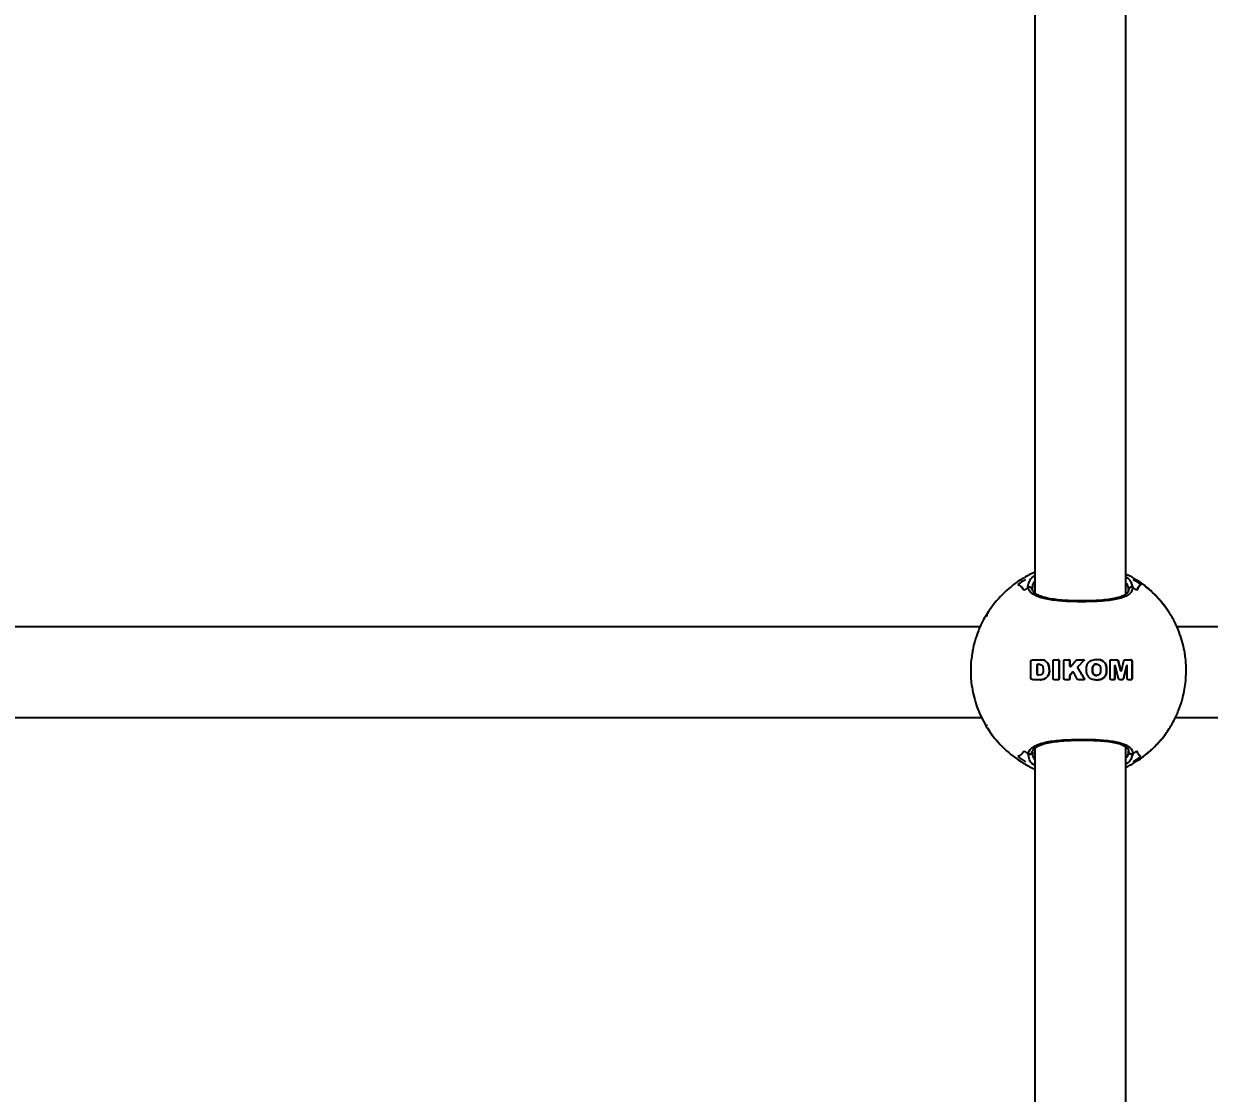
# Model space of a CAD drawing. Header units: millimetres. Extents: x -3362 to 2982, y -2844 to 2289.
# Drawn here: x 142.2 to 351.3, y -35.7 to 153 of the extents above; entities that cross this region are included whole.
import ezdxf

# ---------------------------------------------------------------- set-up
doc = ezdxf.new("R2010")
doc.units = ezdxf.units.MM
doc.layers.add('DIKOM_ОБЪЕКТ', color=7, linetype='Continuous')
doc.layers.add('DIKOM_РАЗМЕР_ЗОНА', color=7, linetype='Continuous')
doc.styles.add('style1', font='arial.ttf', dxfattribs={"width": 0.8})
doc.dimstyles.new('1-50', dxfattribs={"dimtxt": 300, "dimasz": 200, "dimexe": 100, "dimexo": 0, "dimgap": 100, "dimtad": 1, "dimdec": 0, "dimtxsty": 'style1', "dimcen": 0, "dimclrd": 7, "dimclre": 7, "dimadec": 1, "dimazin": 2, "dimtfac": 1, "dimtdec": 0, "dimtmove": 0, "dimatfit": 3, "dimfxl": 0, "dimlwd": 25, "dimlwe": 18, "dimarcsym": 0})

# ---------------------------------------------------------------- blocks, each defined once
blk = doc.blocks.new('*D1')
at = {"layer": 'Defpoints', "color": 0, "transparency": 16777216}
for p in [(-2911.71, 2288.6), (542, 2288.6), (182.22, -2211.4)]:
    blk.add_point(p, dxfattribs=at)
at = {"layer": 'DIKOM_РАЗМЕР_ЗОНА', "color": 7, "lineweight": 18, "transparency": 16777216}
for p, q in [((542, 2288.6), (-3011.71, 2288.6)), ((182.22, -2211.4), (-3011.71, -2211.4))]:
    blk.add_line(p, q, dxfattribs=at)
at = {"layer": 'DIKOM_РАЗМЕР_ЗОНА', "color": 7, "lineweight": 25, "transparency": 16777216}
blk.add_line((-2911.71, -2011.4), (-2911.71, 2088.6), dxfattribs=at)
at = {"layer": 'DIKOM_РАЗМЕР_ЗОНА', "color": 7, "transparency": 16777216}
for points in [[(-2945.05, 2088.6), (-2878.38, 2088.6), (-2911.71, 2288.6)], [(-2945.05, -2011.4), (-2878.38, -2011.4), (-2911.71, -2211.4)]]:
    blk.add_solid(points, dxfattribs=at)
at = {"layer": 'DIKOM_РАЗМЕР_ЗОНА', "color": 0, "transparency": 16777216, "insert": (-3164.89, 38.6), "char_height": 300, "attachment_point": 5, "rotation": 90, "style": 'style1'}
blk.add_mtext('4500', dxfattribs=at)

msp = doc.modelspace()

# ---------------------------------------------------------------- linework, layer by layer
at = {"layer": 'DIKOM_ОБЪЕКТ'}
for p, q in [((320.59, 325.18), (320.59, 52.54)), ((336.59, 52.35), (336.59, 325.37)), ((320.13, 53.19), (320.12, 53.38)), ((337.09, 53.06), (337.06, 53.14)), ((337.57, 54.3), (337.85, 53.53)), ((312.11, 48.62), (312.03, 48.36)), ((312.38, 49.25), (312.2, 48.96)), ((312.27, 49.11), (312.22, 48.95)), ((310.93, 46.6), (45.59, 46.6)), ((610.93, 46.6), (345.59, 46.6)), ((319.85, 40.62), (319.95, 40.72)), ((319.85, 37.45), (319.85, 40.57)), ((319.95, 40.72), (320.06, 40.76)), ((320.06, 40.76), (320.15, 40.77)), ((320.15, 40.77), (321.49, 40.77)), ((320.96, 39.77), (320.96, 38.25)), ((320.96, 38.25), (320.96, 39.77)), ((320.96, 39.77), (320.96, 39.77)), ((321.2, 39.97), (321.2, 39.97)), ((321.21, 39.97), (321.39, 39.97)), ((321.22, 39.97), (321.22, 39.97)), ((321.49, 40.77), (322.2, 40.67)), ((322.2, 40.67), (321.49, 40.77)), ((321.8, 39.81), (321.89, 39.71)), ((322.2, 40.67), (322.35, 40.61)), ((322.35, 40.61), (322.2, 40.67)), ((322.2, 40.67), (322.2, 40.67)), ((322.35, 40.61), (322.87, 40.14)), ((322.86, 40.14), (322.35, 40.61)), ((322.35, 40.61), (322.35, 40.61)), ((323.06, 39.7), (322.86, 40.14)), ((322.86, 40.14), (322.87, 40.14)), ((322.87, 40.14), (323.06, 39.7)), ((323.77, 37.45), (323.77, 40.57)), ((323.97, 40.77), (324.67, 40.77)), ((324.87, 40.57), (324.87, 37.45)), ((324.87, 37.45), (324.87, 40.57)), ((324.87, 40.57), (324.87, 40.57)), ((325.67, 37.45), (325.67, 40.57)), ((325.87, 40.77), (326.56, 40.77)), ((326.76, 40.57), (326.76, 39.64)), ((326.76, 39.64), (326.76, 40.57)), ((326.76, 40.57), (326.76, 40.57)), ((326.9, 39.59), (327.78, 40.62)), ((328.11, 40.77), (329.15, 40.77)), ((328.2, 39.59), (329.21, 40.63)), ((329.21, 40.63), (328.21, 39.59)), ((329.21, 40.63), (329.21, 40.63)), ((330.91, 39.77), (330.91, 39.77)), ((331.18, 39.96), (331.18, 39.96)), ((331.44, 40.01), (331.44, 40.01)), ((332.12, 40.74), (331.45, 40.79)), ((332.12, 40.74), (332.12, 40.74)), ((333.82, 37.45), (333.82, 40.57)), ((334.02, 40.77), (335.03, 40.77)), ((334.69, 37.45), (334.69, 39.73)), ((334.69, 39.73), (334.7, 39.73)), ((334.7, 39.73), (334.7, 37.45)), ((334.72, 39.75), (334.72, 39.75)), ((335.32, 37.44), (334.75, 39.74)), ((335.72, 38.82), (335.27, 40.58)), ((335.28, 40.58), (335.73, 38.82)), ((335.82, 38.82), (336.26, 40.58)), ((336.79, 39.74), (336.21, 37.44)), ((336.21, 37.44), (336.79, 39.74)), ((336.51, 40.77), (337.51, 40.77)), ((336.79, 39.74), (336.79, 39.74)), ((336.82, 39.75), (336.81, 39.75)), ((336.84, 37.45), (336.84, 39.73)), ((337.7, 37.45), (337.7, 40.57)), ((337.7, 40.57), (337.71, 40.57)), ((337.71, 40.57), (337.71, 37.45)), ((320.96, 38.25), (320.96, 38.25)), ((321.19, 38.05), (321.19, 38.05)), ((321.59, 38.08), (321.21, 38.05)), ((321.22, 38.05), (321.22, 38.05)), ((323.01, 38.15), (323.14, 38.73)), ((323.01, 38.15), (323.02, 38.15)), ((323.14, 38.73), (323.02, 38.15)), ((323.06, 39.7), (323.14, 38.73)), ((323.14, 38.73), (323.06, 39.7)), ((323.06, 39.7), (323.06, 39.7)), ((323.14, 38.73), (323.14, 38.73)), ((326.76, 39.64), (326.76, 39.64)), ((326.76, 37.91), (326.76, 37.45)), ((326.76, 37.45), (326.76, 37.91)), ((326.76, 37.91), (326.76, 37.91)), ((326.83, 39.56), (326.84, 39.56)), ((327.19, 38.55), (326.9, 38.25)), ((326.9, 38.25), (327.19, 38.55)), ((326.9, 38.25), (326.9, 38.25)), ((327.19, 38.55), (327.19, 38.55)), ((327.29, 38.59), (327.29, 38.59)), ((327.98, 37.43), (327.42, 38.52)), ((328.17, 39.27), (328.17, 39.27)), ((328.2, 39.59), (328.21, 39.59)), ((330.74, 39.36), (330.74, 38.64)), ((330.74, 39.36), (330.74, 39.36)), ((330.74, 38.64), (330.74, 39.36)), ((330.74, 38.64), (330.86, 38.29)), ((330.74, 38.64), (330.74, 38.64)), ((330.87, 38.29), (330.74, 38.64)), ((330.86, 38.29), (330.87, 38.29)), ((331.42, 38), (331.43, 38)), ((332.15, 38.64), (332.03, 38.29)), ((332.16, 39.28), (332.15, 38.64)), ((333.13, 38.23), (333.14, 38.23)), ((333.16, 39.71), (333.16, 39.71)), ((335.72, 38.82), (335.73, 38.82)), ((335.77, 38.78), (335.77, 38.78)), ((319.86, 37.4), (319.85, 37.45)), ((320.07, 37.26), (319.94, 37.31)), ((320.15, 37.25), (320.07, 37.26)), ((321.5, 37.25), (320.15, 37.25)), ((321.63, 37.25), (321.5, 37.25)), ((321.51, 37.25), (321.63, 37.25)), ((322.16, 37.35), (321.63, 37.25)), ((321.63, 37.25), (322.15, 37.35)), ((321.63, 37.25), (321.63, 37.25)), ((322.15, 37.35), (322.16, 37.35)), ((324.67, 37.25), (323.97, 37.25)), ((324.87, 37.45), (324.87, 37.45)), ((326.56, 37.25), (325.87, 37.25)), ((326.76, 37.45), (326.76, 37.45)), ((329.21, 37.25), (328.27, 37.25)), ((329.3, 37.42), (329.3, 37.42)), ((331.46, 37.19), (332.13, 37.27)), ((332.13, 37.27), (332.13, 37.27)), ((334.5, 37.25), (334.02, 37.25)), ((334.69, 37.45), (334.7, 37.45)), ((335.97, 37.25), (335.57, 37.25)), ((336.21, 37.44), (336.21, 37.44)), ((337.51, 37.25), (337.03, 37.25)), ((337.7, 37.45), (337.71, 37.45)), ((45.34, 30.6), (311.15, 30.6)), ((312.03, 29.36), (312.11, 29.1)), ((345.34, 30.6), (611.15, 30.6)), ((312.22, 28.76), (312.27, 28.61)), ((320.59, 25.18), (320.59, -247.46)), ((336.59, -247.65), (336.59, 25.37)), ((319.65, 23.08), (319.37, 24.18)), ((320.17, 24.4), (320.19, 24.31)), ((337.06, 24.57), (337.09, 24.65)), ((337.85, 24.18), (337.53, 23.36)), ((338.5, 23.14), (338.5, 22.86)), ((338.42, 22.85), (337.91, 22.78))]:
    msp.add_line(p, q, dxfattribs=at)
for centre, radius, start, end in [((328.27, 38.86), 18.99, 122.6654, 147.3703), ((328.43, 38.86), 18.67, 120.5919, 125.6266), ((328.41, 38.86), 18.67, 54.3734, 59.4081), ((328.25, 38.86), 18.99, 32.6297, 57.3346), ((328.7, 38.74), 17.49, 122.235, 125.0389), ((328.6, 38.86), 17.35, 54.9455, 57.7718), ((328.27, 38.85), 19, 212.6307, 237.3324), ((328.25, 38.85), 19, 302.6676, 327.3693), ((328.38, 38.78), 18.59, 234.3625, 239.4191), ((328.73, 39.02), 17.54, 234.959, 237.7538), ((328.56, 38.9), 17.41, 302.2396, 305.0564), ((328.45, 38.78), 18.59, 300.5809, 305.6375)]:
    msp.add_arc(centre, radius, start, end, dxfattribs=at)
for points, knots in [([(320.59, 56.2), (320.25, 56.06), (319.31, 55.68), (318.47, 55.13), (317.93, 54.78)], [0, 0, 0, 0, 0.368028, 1, 1, 1, 1]), ([(319.37, 53.53), (319.36, 53.57), (319.3, 53.94), (319.51, 54.34), (319.7, 54.69)], [0, 0, 0, 0, 0.112863, 1, 1, 1, 1]), ([(319.7, 54.69), (319.72, 54.78), (319.79, 55.1), (320.26, 55.41), (320.59, 55.63)], [0, 0, 0, 0, 0.28364, 1, 1, 1, 1]), ([(320.59, 54.62), (320.56, 54.59), (320.09, 54.19), (320.12, 53.76), (320.14, 53.37)], [0, 0, 0, 0, 0.071306, 1, 1, 1, 1]), ([(338.43, 54.88), (338.32, 54.96), (337.75, 55.36), (337.11, 55.66), (336.59, 55.9)], [0, 0, 0, 0, 0.19107, 1, 1, 1, 1]), ([(336.59, 55.41), (336.95, 55.15), (337.45, 54.78), (337.55, 54.41), (337.57, 54.3)], [0, 0, 0, 0, 0.711232, 1, 1, 1, 1]), ([(347.27, 38.86), (347.24, 39.68), (347.19, 40.85), (346.92, 42.56), (346.58, 44.01), (346.02, 45.71), (345.25, 47.44), (344.26, 49.18), (343.05, 50.86), (341.61, 52.43), (340.07, 53.81), (338.95, 54.55), (338.43, 54.88)], [0, 0, 0, 0, 0.129765, 0.183148, 0.271797, 0.364325, 0.464038, 0.568646, 0.677254, 0.789167, 0.903896, 1, 1, 1, 1]), ([(317.55, 54.04), (317.73, 53.96), (318.11, 53.8), (318.47, 53.31), (318.66, 53.06)], [0, 0, 0, 0, 0.49657, 1, 1, 1, 1]), ([(318.66, 53.06), (318.48, 53.3), (318.11, 53.79), (317.74, 53.96), (317.55, 54.04)], [0, 0, 0, 0, 0.496482, 1, 1, 1, 1]), ([(320.1, 53.22), (320.1, 53.23), (320.09, 53.3), (320.01, 53.42), (319.87, 53.55), (319.7, 53.61), (319.53, 53.61), (319.43, 53.57), (319.38, 53.54), (319.37, 53.53)], [0, 0, 0, 0, 0.031896, 0.241181, 0.444868, 0.634292, 0.810259, 0.980093, 1, 1, 1, 1]), ([(319.37, 53.53), (319.42, 53.56), (319.51, 53.6), (319.68, 53.61), (319.83, 53.57), (319.97, 53.47), (320.07, 53.33), (320.12, 53.19), (320.13, 53.09), (320.13, 53.06)], [0, 0, 0, 0, 0.145328, 0.290716, 0.43464, 0.582122, 0.738497, 0.906212, 1, 1, 1, 1]), ([(337.85, 53.53), (337.75, 53.16), (337.55, 52.39), (335.91, 51.61), (333.71, 51.21), (331.18, 51.03), (328.43, 50.98), (325.36, 51.08), (322.66, 51.4), (320.64, 52.01), (319.62, 52.77), (319.43, 53.33), (319.37, 53.53)], [0, 0, 0, 0, 0.111434, 0.229359, 0.339013, 0.410111, 0.516709, 0.623256, 0.729395, 0.834804, 0.941414, 1, 1, 1, 1]), ([(328.76, 51.14), (328.69, 51.14), (328.08, 51.13), (326.91, 51.17), (325.33, 51.26), (323.87, 51.42), (322.6, 51.65), (321.57, 51.95), (320.8, 52.32), (320.33, 52.74), (320.13, 53.01), (320.13, 53.17), (320.13, 53.2)], [0, 0, 0, 0, 0.014273, 0.137218, 0.259476, 0.380698, 0.501412, 0.620167, 0.738561, 0.856337, 0.978306, 1, 1, 1, 1]), ([(337.06, 53.03), (337.06, 52.97), (337.05, 52.79), (336.85, 52.51), (336.36, 52.14), (335.58, 51.8), (334.52, 51.53), (333.24, 51.34), (331.79, 51.21), (330.27, 51.14), (329.24, 51.14), (328.76, 51.14)], [0, 0, 0, 0, 0.050539, 0.174304, 0.287661, 0.408264, 0.52849, 0.647394, 0.769781, 0.891361, 1, 1, 1, 1]), ([(337.06, 53.14), (337.07, 53.49), (337.07, 53.89), (336.64, 54.29), (336.59, 54.34)], [0, 0, 0, 0, 0.884631, 1, 1, 1, 1]), ([(337.85, 53.53), (337.8, 53.56), (337.71, 53.6), (337.54, 53.61), (337.39, 53.57), (337.25, 53.47), (337.15, 53.33), (337.1, 53.19), (337.09, 53.09), (337.09, 53.06)], [0, 0, 0, 0, 0.145321, 0.290812, 0.434625, 0.5821, 0.738535, 0.906206, 1, 1, 1, 1]), ([(337.09, 53.06), (337.1, 53.12), (337.11, 53.25), (337.21, 53.42), (337.35, 53.55), (337.52, 53.61), (337.69, 53.61), (337.79, 53.57), (337.84, 53.54), (337.85, 53.53)], [0, 0, 0, 0, 0.177678, 0.355425, 0.528419, 0.689299, 0.83886, 0.982999, 1, 1, 1, 1]), ([(338.56, 53.06), (338.68, 53.3), (338.92, 53.79), (339.16, 53.96), (339.28, 54.04)], [0, 0, 0, 0, 0.496481, 1, 1, 1, 1]), ([(339.28, 54.04), (339.16, 53.96), (338.92, 53.8), (338.68, 53.31), (338.56, 53.06)], [0, 0, 0, 0, 0.496569, 1, 1, 1, 1]), ([(312.2, 48.96), (311.97, 48.6), (311.34, 47.63), (310.59, 45.96), (309.98, 44.16), (309.63, 42.76), (309.52, 42), (309.48, 41.75)], [0, 0, 0, 0, 0.164443, 0.445195, 0.703327, 0.900363, 1, 1, 1, 1]), ([(309.53, 41.74), (309.46, 41.42), (309.27, 40.52), (309.24, 38.54), (309.29, 36.76), (309.51, 35.83), (309.53, 35.73)], [0, 0, 0, 0, 0.172982, 0.481717, 0.944279, 1, 1, 1, 1]), ([(319.85, 40.57), (319.85, 40.58), (319.85, 40.6), (319.85, 40.61), (319.85, 40.62)], [0, 0, 0, 0, 0.536755, 1, 1, 1, 1]), ([(321.21, 39.97), (321.17, 39.97), (321.1, 39.97), (321.03, 39.91), (320.98, 39.84), (320.96, 39.8), (320.96, 39.77)], [0, 0, 0, 0, 0.323731, 0.603172, 0.807546, 1, 1, 1, 1]), ([(320.96, 39.77), (320.97, 39.8), (320.98, 39.84), (321.02, 39.9), (321.08, 39.95), (321.15, 39.97), (321.19, 39.97), (321.21, 39.97)], [0, 0, 0, 0, 0.193563, 0.38673, 0.591874, 0.825406, 1, 1, 1, 1]), ([(321.39, 39.97), (321.49, 39.95), (321.64, 39.92), (321.76, 39.84), (321.8, 39.81)], [0, 0, 0, 0, 0.709354, 1, 1, 1, 1]), ([(323.77, 40.57), (323.77, 40.59), (323.78, 40.64), (323.81, 40.7), (323.86, 40.74), (323.92, 40.76), (323.96, 40.77), (323.97, 40.77)], [0, 0, 0, 0, 0.210909, 0.42156, 0.633458, 0.854168, 1, 1, 1, 1]), ([(324.87, 40.57), (324.86, 40.59), (324.86, 40.64), (324.82, 40.7), (324.76, 40.75), (324.71, 40.77), (324.67, 40.77), (324.66, 40.77)], [0, 0, 0, 0, 0.219326, 0.438521, 0.666242, 0.903892, 1, 1, 1, 1]), ([(324.67, 40.77), (324.69, 40.77), (324.74, 40.76), (324.81, 40.72), (324.85, 40.66), (324.87, 40.6), (324.87, 40.58), (324.87, 40.57)], [0, 0, 0, 0, 0.240873, 0.48174, 0.722118, 0.953785, 1, 1, 1, 1]), ([(325.67, 40.57), (325.67, 40.59), (325.67, 40.64), (325.71, 40.7), (325.75, 40.74), (325.81, 40.77), (325.85, 40.77), (325.87, 40.77)], [0, 0, 0, 0, 0.207851, 0.416027, 0.622521, 0.831466, 1, 1, 1, 1]), ([(326.56, 40.77), (326.58, 40.77), (326.63, 40.76), (326.69, 40.72), (326.74, 40.67), (326.76, 40.61), (326.76, 40.58), (326.76, 40.57)], [0, 0, 0, 0, 0.229037, 0.457894, 0.688201, 0.917211, 1, 1, 1, 1]), ([(326.76, 40.57), (326.76, 40.59), (326.75, 40.64), (326.71, 40.7), (326.65, 40.75), (326.6, 40.77), (326.57, 40.77), (326.56, 40.77)], [0, 0, 0, 0, 0.224367, 0.448427, 0.676092, 0.906262, 1, 1, 1, 1]), ([(327.78, 40.62), (327.82, 40.65), (327.9, 40.72), (328.02, 40.76), (328.09, 40.77), (328.11, 40.77)], [0, 0, 0, 0, 0.427519, 0.8552, 1, 1, 1, 1]), ([(329.15, 40.77), (329.16, 40.77), (329.18, 40.77), (329.2, 40.75), (329.22, 40.73), (329.23, 40.7), (329.24, 40.67), (329.23, 40.65), (329.22, 40.63), (329.21, 40.63)], [0, 0, 0, 0, 0.146499, 0.293944, 0.441648, 0.590118, 0.739722, 0.88989, 1, 1, 1, 1]), ([(329.21, 40.63), (329.21, 40.63), (329.23, 40.65), (329.23, 40.68), (329.23, 40.71), (329.22, 40.74), (329.19, 40.76), (329.17, 40.77), (329.15, 40.77), (329.15, 40.77)], [0, 0, 0, 0, 0.14941, 0.298968, 0.448806, 0.599154, 0.748411, 0.896776, 1, 1, 1, 1]), ([(329.72, 39.69), (329.78, 39.85), (329.91, 40.17), (330.26, 40.53), (330.54, 40.65), (330.68, 40.71)], [0, 0, 0, 0, 0.356931, 0.69516, 1, 1, 1, 1]), ([(330.68, 40.71), (330.99, 40.77), (331.48, 40.87), (331.95, 40.78), (332.12, 40.74)], [0, 0, 0, 0, 0.646308, 1, 1, 1, 1]), ([(330.91, 39.77), (330.86, 39.69), (330.78, 39.56), (330.75, 39.41), (330.74, 39.36)], [0, 0, 0, 0, 0.667172, 1, 1, 1, 1]), ([(330.74, 39.36), (330.77, 39.46), (330.8, 39.61), (330.89, 39.73), (330.91, 39.77)], [0, 0, 0, 0, 0.66713, 1, 1, 1, 1]), ([(331.18, 39.96), (331.11, 39.93), (331.01, 39.88), (330.93, 39.8), (330.91, 39.77)], [0, 0, 0, 0, 0.699166, 1, 1, 1, 1]), ([(330.91, 39.77), (330.97, 39.83), (331.05, 39.91), (331.15, 39.95), (331.18, 39.96)], [0, 0, 0, 0, 0.69892, 1, 1, 1, 1]), ([(331.44, 40), (331.41, 40), (331.32, 40.01), (331.24, 39.98), (331.18, 39.96)], [0, 0, 0, 0, 0.329244, 1, 1, 1, 1]), ([(331.18, 39.96), (331.26, 39.99), (331.4, 40.03), (331.54, 40), (331.6, 39.99)], [0, 0, 0, 0, 0.581547, 1, 1, 1, 1]), ([(331.6, 39.99), (331.69, 39.96), (331.83, 39.91), (331.94, 39.81), (331.98, 39.78)], [0, 0, 0, 0, 0.662558, 1, 1, 1, 1]), ([(331.98, 39.78), (332.03, 39.69), (332.13, 39.54), (332.15, 39.36), (332.16, 39.28)], [0, 0, 0, 0, 0.549081, 1, 1, 1, 1]), ([(332.12, 40.74), (332.28, 40.68), (332.6, 40.55), (332.97, 40.18), (333.1, 39.86), (333.16, 39.71)], [0, 0, 0, 0, 0.338085, 0.676354, 1, 1, 1, 1]), ([(333.16, 39.71), (333.1, 39.87), (332.97, 40.18), (332.59, 40.55), (332.28, 40.68), (332.12, 40.74)], [0, 0, 0, 0, 0.330509, 0.660941, 1, 1, 1, 1]), ([(333.82, 40.57), (333.82, 40.59), (333.82, 40.63), (333.85, 40.69), (333.89, 40.74), (333.95, 40.77), (333.99, 40.77), (334.02, 40.77)], [0, 0, 0, 0, 0.190927, 0.381702, 0.580608, 0.790923, 1, 1, 1, 1]), ([(334.69, 39.73), (334.69, 39.73), (334.7, 39.74), (334.7, 39.75), (334.71, 39.75), (334.71, 39.75), (334.72, 39.75), (334.72, 39.75)], [0, 0, 0, 0, 0.226765, 0.456015, 0.694287, 0.949426, 1, 1, 1, 1]), ([(334.75, 39.74), (334.74, 39.74), (334.74, 39.75), (334.73, 39.75), (334.73, 39.75), (334.72, 39.75), (334.71, 39.75), (334.7, 39.74), (334.7, 39.74), (334.7, 39.73), (334.7, 39.73)], [0, 0, 0, 0, 0.124447, 0.249215, 0.379974, 0.52004, 0.665255, 0.810988, 0.948372, 1, 1, 1, 1]), ([(335.03, 40.77), (335.06, 40.77), (335.12, 40.76), (335.2, 40.71), (335.26, 40.64), (335.27, 40.59), (335.28, 40.58)], [0, 0, 0, 0, 0.28486, 0.570562, 0.836707, 1, 1, 1, 1]), ([(336.26, 40.58), (336.28, 40.61), (336.31, 40.67), (336.38, 40.73), (336.45, 40.76), (336.5, 40.77), (336.51, 40.77)], [0, 0, 0, 0, 0.289704, 0.578317, 0.898324, 1, 1, 1, 1]), ([(336.84, 39.73), (336.84, 39.73), (336.84, 39.74), (336.83, 39.75), (336.83, 39.75), (336.82, 39.75), (336.81, 39.75), (336.8, 39.75), (336.79, 39.74), (336.79, 39.74), (336.79, 39.74)], [0, 0, 0, 0, 0.113764, 0.226819, 0.348465, 0.486272, 0.640932, 0.804799, 0.963929, 1, 1, 1, 1]), ([(336.79, 39.74), (336.79, 39.74), (336.79, 39.75), (336.8, 39.75), (336.81, 39.75), (336.81, 39.75), (336.81, 39.75)], [0, 0, 0, 0, 0.294942, 0.592418, 0.919282, 1, 1, 1, 1]), ([(337.7, 40.57), (337.7, 40.59), (337.69, 40.63), (337.66, 40.68), (337.62, 40.73), (337.57, 40.76), (337.53, 40.77), (337.5, 40.77)], [0, 0, 0, 0, 0.180143, 0.359762, 0.544881, 0.754422, 1, 1, 1, 1]), ([(337.51, 40.77), (337.54, 40.77), (337.59, 40.76), (337.65, 40.71), (337.69, 40.65), (337.7, 40.6), (337.7, 40.57), (337.71, 40.57)], [0, 0, 0, 0, 0.322073, 0.547421, 0.773872, 0.968909, 1, 1, 1, 1]), ([(320.96, 38.25), (320.96, 38.22), (320.97, 38.18), (321.01, 38.12), (321.07, 38.08), (321.13, 38.05), (321.17, 38.05), (321.19, 38.05)], [0, 0, 0, 0, 0.195119, 0.389326, 0.596459, 0.831931, 1, 1, 1, 1]), ([(321.21, 38.05), (321.18, 38.05), (321.11, 38.05), (321.03, 38.1), (320.98, 38.16), (320.97, 38.21), (320.96, 38.24), (320.96, 38.25)], [0, 0, 0, 0, 0.309853, 0.578878, 0.779559, 0.960999, 1, 1, 1, 1]), ([(321.88, 38.26), (321.83, 38.21), (321.74, 38.13), (321.63, 38.09), (321.59, 38.08)], [0, 0, 0, 0, 0.617471, 1, 1, 1, 1]), ([(321.99, 38.5), (321.97, 38.44), (321.95, 38.35), (321.9, 38.28), (321.88, 38.26)], [0, 0, 0, 0, 0.688471, 1, 1, 1, 1]), ([(321.89, 39.71), (321.93, 39.64), (321.98, 39.55), (322, 39.45), (322, 39.43)], [0, 0, 0, 0, 0.78595, 1, 1, 1, 1]), ([(322, 39.43), (322.02, 39.17), (322.05, 38.85), (322, 38.55), (321.99, 38.5)], [0, 0, 0, 0, 0.82795, 1, 1, 1, 1]), ([(322.15, 37.35), (322.33, 37.43), (322.68, 37.61), (322.9, 37.97), (323.01, 38.15)], [0, 0, 0, 0, 0.489754, 1, 1, 1, 1]), ([(323.02, 38.15), (322.92, 37.99), (322.73, 37.68), (322.39, 37.45), (322.2, 37.36), (322.16, 37.35)], [0, 0, 0, 0, 0.445493, 0.889348, 1, 1, 1, 1]), ([(326.76, 39.64), (326.77, 39.63), (326.77, 39.62), (326.78, 39.59), (326.79, 39.58), (326.82, 39.56), (326.84, 39.56), (326.87, 39.57), (326.88, 39.58), (326.89, 39.59), (326.9, 39.59)], [0, 0, 0, 0, 0.130893, 0.261989, 0.394246, 0.52812, 0.662963, 0.797554, 0.930839, 1, 1, 1, 1]), ([(326.83, 39.56), (326.83, 39.56), (326.82, 39.56), (326.8, 39.57), (326.78, 39.58), (326.77, 39.6), (326.76, 39.62), (326.76, 39.64), (326.76, 39.64)], [0, 0, 0, 0, 0.054783, 0.264191, 0.474725, 0.684254, 0.892364, 1, 1, 1, 1]), ([(326.9, 38.25), (326.87, 38.21), (326.8, 38.13), (326.77, 38.01), (326.76, 37.93), (326.76, 37.91)], [0, 0, 0, 0, 0.405023, 0.809848, 1, 1, 1, 1]), ([(326.76, 37.91), (326.76, 37.96), (326.77, 38.06), (326.83, 38.18), (326.88, 38.23), (326.9, 38.25)], [0, 0, 0, 0, 0.400867, 0.801869, 1, 1, 1, 1]), ([(327.42, 38.52), (327.41, 38.53), (327.39, 38.56), (327.35, 38.58), (327.3, 38.6), (327.25, 38.59), (327.22, 38.57), (327.2, 38.56), (327.19, 38.55)], [0, 0, 0, 0, 0.179939, 0.360188, 0.541088, 0.723123, 0.906226, 1, 1, 1, 1]), ([(327.19, 38.55), (327.2, 38.56), (327.23, 38.58), (327.26, 38.59), (327.29, 38.59), (327.29, 38.59)], [0, 0, 0, 0, 0.431953, 0.864047, 1, 1, 1, 1]), ([(328.17, 39.27), (328.16, 39.3), (328.13, 39.36), (328.13, 39.45), (328.16, 39.53), (328.19, 39.57), (328.2, 39.59)], [0, 0, 0, 0, 0.274071, 0.548343, 0.822447, 1, 1, 1, 1]), ([(328.21, 39.59), (328.19, 39.56), (328.15, 39.51), (328.13, 39.42), (328.14, 39.34), (328.16, 39.29), (328.17, 39.27)], [0, 0, 0, 0, 0.27356, 0.54685, 0.820519, 1, 1, 1, 1]), ([(328.17, 39.27), (328.36, 38.97), (328.74, 38.35), (329.12, 37.73), (329.3, 37.42)], [0, 0, 0, 0, 0.498627, 1, 1, 1, 1]), ([(329.3, 37.42), (329.11, 37.73), (328.74, 38.35), (328.36, 38.96), (328.17, 39.27)], [0, 0, 0, 0, 0.498624, 1, 1, 1, 1]), ([(329.72, 38.34), (329.68, 38.69), (329.62, 39.15), (329.7, 39.59), (329.72, 39.69)], [0, 0, 0, 0, 0.776351, 1, 1, 1, 1]), ([(330.58, 37.34), (330.44, 37.41), (330.16, 37.55), (329.86, 37.9), (329.77, 38.2), (329.72, 38.34)], [0, 0, 0, 0, 0.337032, 0.674155, 1, 1, 1, 1]), ([(330.86, 38.29), (330.91, 38.24), (331.01, 38.12), (331.21, 38.01), (331.36, 38), (331.42, 38)], [0, 0, 0, 0, 0.346954, 0.693561, 1, 1, 1, 1]), ([(331.49, 38), (331.41, 38), (331.26, 38), (331.04, 38.1), (330.92, 38.22), (330.87, 38.29), (330.87, 38.29)], [0, 0, 0, 0, 0.320669, 0.641391, 0.961024, 1, 1, 1, 1]), ([(332.03, 38.29), (331.98, 38.23), (331.89, 38.12), (331.69, 38.02), (331.55, 38.01), (331.49, 38)], [0, 0, 0, 0, 0.348237, 0.696259, 1, 1, 1, 1]), ([(333.14, 38.23), (333.06, 38.07), (332.89, 37.74), (332.51, 37.43), (332.24, 37.32), (332.13, 37.27)], [0, 0, 0, 0, 0.378643, 0.757123, 1, 1, 1, 1]), ([(332.13, 37.27), (332.3, 37.35), (332.63, 37.5), (332.97, 37.87), (333.09, 38.13), (333.13, 38.23)], [0, 0, 0, 0, 0.385581, 0.771274, 1, 1, 1, 1]), ([(333.13, 38.23), (333.19, 38.59), (333.27, 39.09), (333.18, 39.57), (333.16, 39.71)], [0, 0, 0, 0, 0.72473, 1, 1, 1, 1]), ([(333.16, 39.71), (333.21, 39.35), (333.27, 38.85), (333.17, 38.37), (333.14, 38.23)], [0, 0, 0, 0, 0.724328, 1, 1, 1, 1]), ([(335.77, 38.78), (335.77, 38.78), (335.76, 38.78), (335.75, 38.79), (335.73, 38.8), (335.72, 38.81), (335.72, 38.82), (335.72, 38.82)], [0, 0, 0, 0, 0.019381, 0.319334, 0.618531, 0.895571, 1, 1, 1, 1]), ([(335.73, 38.82), (335.73, 38.82), (335.73, 38.8), (335.74, 38.79), (335.76, 38.78), (335.78, 38.78), (335.79, 38.79), (335.81, 38.8), (335.82, 38.81), (335.82, 38.82), (335.82, 38.82)], [0, 0, 0, 0, 0.120322, 0.240834, 0.369263, 0.510965, 0.660951, 0.809726, 0.947504, 1, 1, 1, 1]), ([(338.43, 22.84), (338.6, 22.93), (339.43, 23.42), (340.77, 24.51), (342.42, 26.11), (343.84, 27.89), (345.02, 29.8), (345.92, 31.74), (346.54, 33.55), (346.92, 35.17), (347.2, 36.89), (347.24, 38.11), (347.27, 38.86)], [0, 0, 0, 0, 0.030467, 0.151108, 0.271211, 0.390418, 0.508028, 0.62228, 0.72732, 0.807502, 0.883349, 1, 1, 1, 1]), ([(309.52, 35.72), (309.53, 35.61), (309.64, 34.94), (309.94, 33.7), (310.5, 32), (311.23, 30.32), (311.87, 29.26), (312.18, 28.74)], [0, 0, 0, 0, 0.046697, 0.271641, 0.506404, 0.759421, 1, 1, 1, 1]), ([(319.94, 37.31), (319.92, 37.32), (319.89, 37.34), (319.87, 37.38), (319.86, 37.4)], [0, 0, 0, 0, 0.555502, 1, 1, 1, 1]), ([(323.97, 37.25), (323.95, 37.25), (323.9, 37.25), (323.84, 37.29), (323.8, 37.34), (323.77, 37.4), (323.77, 37.43), (323.77, 37.45)], [0, 0, 0, 0, 0.22034, 0.441103, 0.651333, 0.847987, 1, 1, 1, 1]), ([(324.87, 37.45), (324.87, 37.43), (324.86, 37.38), (324.83, 37.32), (324.78, 37.28), (324.72, 37.25), (324.69, 37.25), (324.67, 37.25)], [0, 0, 0, 0, 0.206306, 0.412258, 0.625818, 0.848537, 1, 1, 1, 1]), ([(324.67, 37.25), (324.69, 37.25), (324.74, 37.26), (324.8, 37.29), (324.85, 37.35), (324.87, 37.4), (324.87, 37.44), (324.87, 37.45)], [0, 0, 0, 0, 0.228791, 0.457662, 0.685558, 0.905053, 1, 1, 1, 1]), ([(325.87, 37.25), (325.85, 37.25), (325.8, 37.25), (325.74, 37.28), (325.7, 37.33), (325.67, 37.39), (325.67, 37.43), (325.67, 37.45)], [0, 0, 0, 0, 0.208625, 0.417268, 0.621581, 0.820805, 1, 1, 1, 1]), ([(326.76, 37.45), (326.76, 37.43), (326.76, 37.38), (326.72, 37.32), (326.67, 37.28), (326.62, 37.25), (326.58, 37.25), (326.56, 37.25)], [0, 0, 0, 0, 0.209266, 0.418411, 0.630426, 0.845618, 1, 1, 1, 1]), ([(326.56, 37.25), (326.58, 37.25), (326.63, 37.26), (326.69, 37.29), (326.73, 37.34), (326.76, 37.4), (326.76, 37.43), (326.76, 37.45)], [0, 0, 0, 0, 0.215166, 0.429978, 0.646001, 0.860463, 1, 1, 1, 1]), ([(328.27, 37.25), (328.23, 37.26), (328.15, 37.27), (328.05, 37.33), (328, 37.39), (327.98, 37.43)], [0, 0, 0, 0, 0.330753, 0.661629, 1, 1, 1, 1]), ([(329.2, 37.25), (329.22, 37.25), (329.24, 37.26), (329.28, 37.28), (329.3, 37.31), (329.31, 37.35), (329.31, 37.39), (329.3, 37.41), (329.3, 37.42)], [0, 0, 0, 0, 0.171523, 0.34328, 0.515321, 0.687986, 0.861333, 1, 1, 1, 1]), ([(329.3, 37.42), (329.31, 37.41), (329.32, 37.38), (329.32, 37.34), (329.3, 37.3), (329.27, 37.27), (329.24, 37.26), (329.22, 37.25), (329.21, 37.25)], [0, 0, 0, 0, 0.173544, 0.34754, 0.521373, 0.694774, 0.867523, 1, 1, 1, 1]), ([(332.13, 37.27), (331.89, 37.23), (331.37, 37.12), (330.85, 37.27), (330.58, 37.34)], [0, 0, 0, 0, 0.468604, 1, 1, 1, 1]), ([(334.02, 37.25), (333.99, 37.25), (333.95, 37.26), (333.89, 37.29), (333.84, 37.35), (333.82, 37.4), (333.82, 37.44), (333.82, 37.45)], [0, 0, 0, 0, 0.228169, 0.456986, 0.68358, 0.900203, 1, 1, 1, 1]), ([(334.49, 37.25), (334.52, 37.25), (334.56, 37.25), (334.62, 37.28), (334.66, 37.33), (334.69, 37.39), (334.69, 37.43), (334.69, 37.45)], [0, 0, 0, 0, 0.216981, 0.43442, 0.640503, 0.831432, 1, 1, 1, 1]), ([(334.7, 37.45), (334.69, 37.43), (334.69, 37.39), (334.67, 37.33), (334.63, 37.29), (334.58, 37.26), (334.53, 37.25), (334.5, 37.25), (334.5, 37.25)], [0, 0, 0, 0, 0.181857, 0.36362, 0.545751, 0.735327, 0.937674, 1, 1, 1, 1]), ([(335.57, 37.25), (335.54, 37.25), (335.48, 37.26), (335.4, 37.31), (335.34, 37.38), (335.33, 37.43), (335.32, 37.44)], [0, 0, 0, 0, 0.283978, 0.568017, 0.844377, 1, 1, 1, 1]), ([(335.96, 37.25), (335.99, 37.25), (336.05, 37.26), (336.13, 37.31), (336.19, 37.37), (336.2, 37.42), (336.21, 37.44)], [0, 0, 0, 0, 0.282051, 0.564862, 0.822642, 1, 1, 1, 1]), ([(336.21, 37.44), (336.2, 37.42), (336.19, 37.37), (336.14, 37.31), (336.07, 37.27), (336.01, 37.25), (335.98, 37.25), (335.97, 37.25)], [0, 0, 0, 0, 0.216776, 0.432908, 0.660125, 0.912119, 1, 1, 1, 1]), ([(337.03, 37.25), (337, 37.26), (336.95, 37.27), (336.88, 37.32), (336.85, 37.39), (336.84, 37.43), (336.84, 37.45)], [0, 0, 0, 0, 0.32096, 0.609343, 0.826755, 1, 1, 1, 1]), ([(337.71, 37.45), (337.7, 37.43), (337.7, 37.39), (337.68, 37.34), (337.64, 37.3), (337.59, 37.26), (337.54, 37.25), (337.52, 37.25), (337.51, 37.25)], [0, 0, 0, 0, 0.169301, 0.338355, 0.511768, 0.706961, 0.934116, 1, 1, 1, 1]), ([(337.51, 37.25), (337.53, 37.25), (337.58, 37.26), (337.65, 37.3), (337.69, 37.36), (337.7, 37.41), (337.7, 37.44), (337.7, 37.45)], [0, 0, 0, 0, 0.301217, 0.521295, 0.74295, 0.931184, 1, 1, 1, 1]), ([(312.18, 28.74), (312.21, 28.69), (312.58, 28.03), (313.18, 27.22), (313.81, 26.54), (313.97, 26.36)], [0, 0, 0, 0, 0.062749, 0.758374, 1, 1, 1, 1]), ([(319.37, 24.18), (319.38, 24.24), (319.49, 24.72), (320.21, 25.51), (322.27, 26.24), (324.71, 26.57), (327.37, 26.71), (330.15, 26.73), (333.1, 26.58), (335.54, 26.2), (337.2, 25.52), (337.8, 24.77), (337.84, 24.29), (337.85, 24.18)], [0, 0, 0, 0, 0.01618, 0.139893, 0.255655, 0.364058, 0.435113, 0.541737, 0.64823, 0.754188, 0.859594, 0.967105, 1, 1, 1, 1]), ([(320.2, 24.68), (320.23, 24.75), (320.29, 24.95), (320.68, 25.3), (321.35, 25.67), (322.31, 25.99), (323.51, 26.24), (324.92, 26.42), (326.47, 26.52), (327.57, 26.57), (328.14, 26.57), (328.16, 26.57)], [0, 0, 0, 0, 0.077581, 0.206863, 0.330325, 0.461852, 0.59433, 0.726337, 0.861272, 0.995182, 1, 1, 1, 1]), ([(328.16, 26.57), (328.69, 26.57), (329.78, 26.58), (331.37, 26.53), (332.88, 26.42), (334.22, 26.24), (335.34, 25.99), (336.19, 25.66), (336.76, 25.3), (337.03, 24.91), (337.13, 24.7), (337.09, 24.55), (337.09, 24.55)], [0, 0, 0, 0, 0.108839, 0.222115, 0.334393, 0.445414, 0.555645, 0.663688, 0.771981, 0.880324, 0.998514, 1, 1, 1, 1]), ([(318.66, 24.65), (318.48, 24.41), (318.11, 23.92), (317.74, 23.75), (317.55, 23.67)], [0, 0, 0, 0, 0.496486, 1, 1, 1, 1]), ([(318.66, 24.65), (318.48, 24.41), (318.11, 23.92), (317.74, 23.75), (317.55, 23.67)], [0, 0, 0, 0, 0.496486, 1, 1, 1, 1]), ([(319.37, 24.18), (319.42, 24.16), (319.51, 24.11), (319.68, 24.1), (319.83, 24.15), (319.97, 24.24), (320.07, 24.38), (320.12, 24.53), (320.13, 24.62), (320.13, 24.65)], [0, 0, 0, 0, 0.145318, 0.290696, 0.434611, 0.582144, 0.738509, 0.906109, 1, 1, 1, 1]), ([(320.13, 24.65), (320.12, 24.59), (320.11, 24.46), (320.01, 24.29), (319.87, 24.16), (319.7, 24.1), (319.53, 24.11), (319.43, 24.15), (319.38, 24.18), (319.37, 24.18)], [0, 0, 0, 0, 0.177698, 0.355562, 0.528504, 0.689402, 0.838871, 0.983091, 1, 1, 1, 1]), ([(320.59, 22.05), (320.21, 22.32), (319.73, 22.66), (319.66, 23.01), (319.65, 23.08)], [0, 0, 0, 0, 0.795828, 1, 1, 1, 1]), ([(320.11, 24.37), (320.1, 24.39), (320.09, 24.45), (320.12, 24.5), (320.14, 24.52)], [0, 0, 0, 0, 0.45163, 1, 1, 1, 1]), ([(320.19, 24.31), (320.15, 23.97), (320.11, 23.58), (320.53, 23.18), (320.59, 23.13)], [0, 0, 0, 0, 0.854489, 1, 1, 1, 1]), ([(336.59, 23.35), (336.62, 23.38), (337.08, 23.78), (337.07, 24.19), (337.06, 24.57)], [0, 0, 0, 0, 0.065531, 1, 1, 1, 1]), ([(337.53, 23.36), (337.51, 23.24), (337.42, 22.9), (336.92, 22.55), (336.59, 22.33)], [0, 0, 0, 0, 0.340179, 1, 1, 1, 1]), ([(337.09, 24.65), (337.1, 24.59), (337.11, 24.46), (337.21, 24.29), (337.35, 24.16), (337.52, 24.1), (337.69, 24.11), (337.79, 24.15), (337.84, 24.18), (337.85, 24.18)], [0, 0, 0, 0, 0.17768, 0.355526, 0.528451, 0.689333, 0.838896, 0.982999, 1, 1, 1, 1]), ([(337.85, 24.18), (337.8, 24.16), (337.71, 24.11), (337.54, 24.1), (337.39, 24.15), (337.25, 24.24), (337.15, 24.38), (337.1, 24.53), (337.09, 24.62), (337.09, 24.65)], [0, 0, 0, 0, 0.145312, 0.290792, 0.434596, 0.582123, 0.738547, 0.906103, 1, 1, 1, 1]), ([(339.28, 23.67), (339.16, 23.75), (338.92, 23.92), (338.68, 24.41), (338.56, 24.65)], [0, 0, 0, 0, 0.496569, 1, 1, 1, 1]), ([(339.28, 23.67), (339.16, 23.75), (338.92, 23.92), (338.68, 24.41), (338.56, 24.65)], [0, 0, 0, 0, 0.496569, 1, 1, 1, 1]), ([(317.89, 22.96), (318.07, 22.84), (318.86, 22.28), (319.77, 21.79), (320.54, 21.5), (320.59, 21.48)], [0, 0, 0, 0, 0.204627, 0.944005, 1, 1, 1, 1]), ([(336.59, 21.8), (336.71, 21.85), (337.36, 22.12), (337.95, 22.52), (338.43, 22.84)], [0, 0, 0, 0, 0.180737, 1, 1, 1, 1])]:
    msp.add_open_spline(points, degree=3, knots=knots, dxfattribs=at)

# ---------------------------------------------------------------- dimensions: what is measured, and where the dimension line sits
at = {"layer": 'DIKOM_РАЗМЕР_ЗОНА'}
dim = msp.add_linear_dim(base=(-2911.71, 2288.6), p1=(182.22, -2211.4), p2=(542, 2288.6), angle=90, dimstyle='1-50', dxfattribs=at)
dim.commit()
dim.dimension.update_dxf_attribs({"geometry": '*D1', "text_midpoint": (-2911.71, 38.6), "dimtype": 160})

doc.saveas('drawing.dxf')
